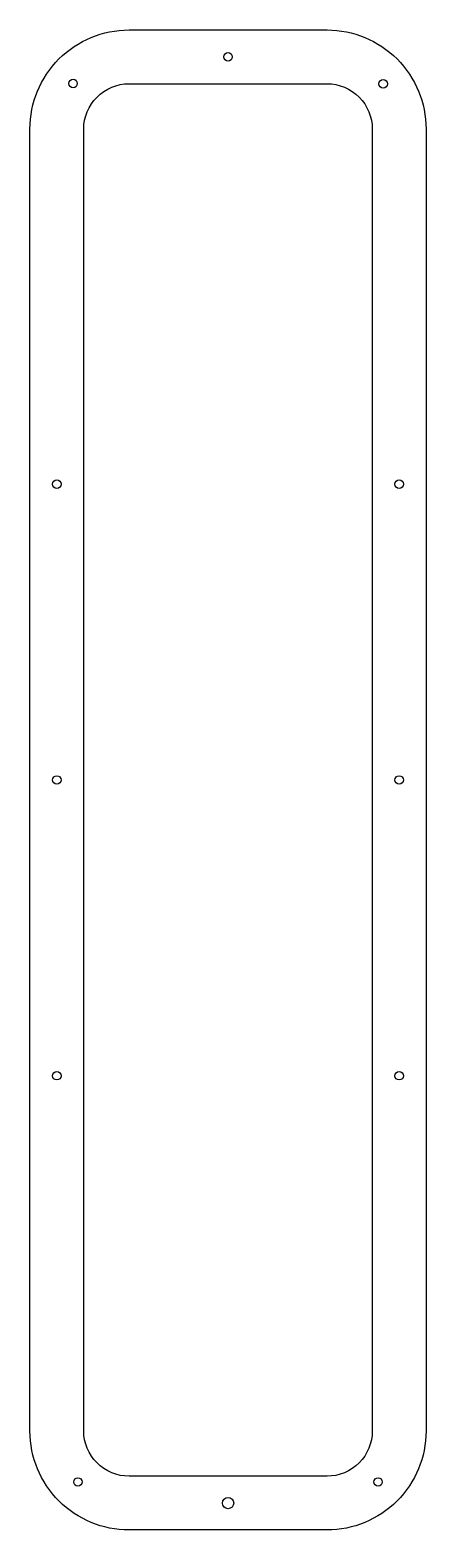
# Model space of a CAD drawing. Header units: millimetres. Extents: x 301 to 441, y 1109 to 1639.
import ezdxf

# ---------------------------------------------------------------- set-up
doc = ezdxf.new("R2010")
doc.units = ezdxf.units.MM
doc.layers.get('0').update_dxf_attribs({"linetype": 'CONTINUOUS'})

msp = doc.modelspace()

# ---------------------------------------------------------------- linework, layer by layer
for points in [[(405.97, 1639.41, -0.414214), (440.97, 1604.41), (440.97, 1144.41, -0.414214), (405.97, 1109.41), (335.97, 1109.41, -0.414214), (300.97, 1144.41), (300.97, 1604.41, -0.414214), (335.97, 1639.41)], [(319.97, 1604.41, -0.414214), (335.97, 1620.41), (405.97, 1620.41, -0.414214), (421.97, 1604.41), (421.97, 1144.41, -0.414214), (405.97, 1128.41), (335.97, 1128.41, -0.414214), (319.97, 1144.41)]]:
    msp.add_lwpolyline(points, format="xyb", close=True)
for centre, radius in [((370.97, 1629.91), 1.5), ((316.2, 1620.52), 1.5), ((425.82, 1620.41), 1.5), ((310.47, 1478.91), 1.5), ((431.47, 1478.91), 1.5), ((310.47, 1374.41), 1.5), ((431.47, 1374.41), 1.5), ((310.47, 1269.91), 1.5), ((431.47, 1269.91), 1.5), ((317.93, 1126.37), 1.5), ((424, 1126.37), 1.5), ((370.97, 1118.91), 2)]:
    msp.add_circle(centre, radius)

doc.saveas('drawing.dxf')
